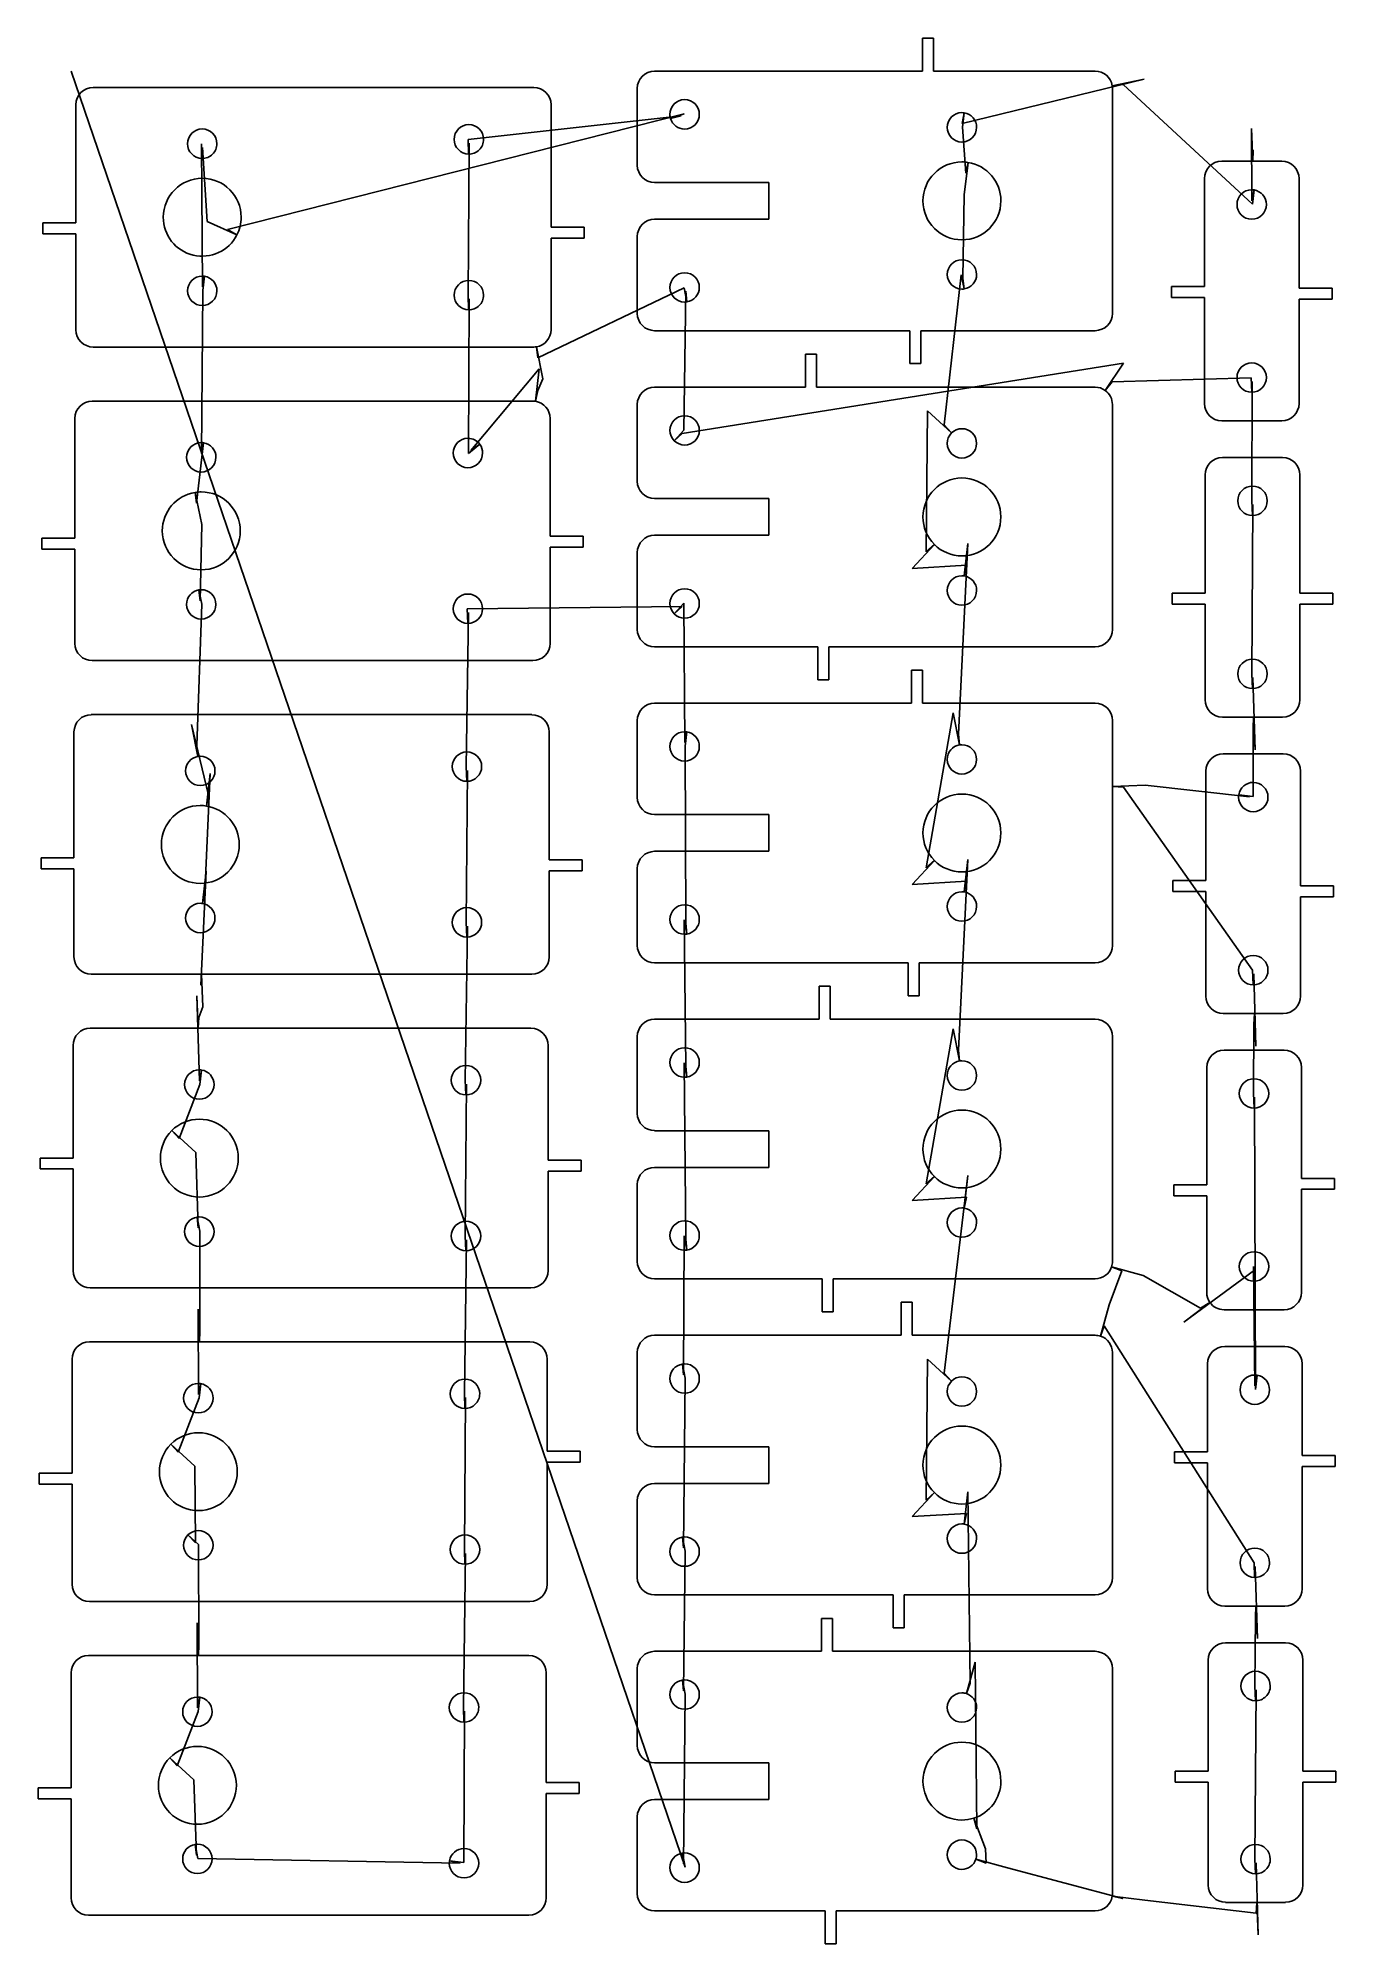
# Model space of a CAD drawing. Extents: x 0.85 to 6.76, y 0.87 to 9.54.
import ezdxf

# ---------------------------------------------------------------- set-up
doc = ezdxf.new("R2010")
doc.units = 0
doc.layers.get('0').update_dxf_attribs({"linetype": 'CONTINUOUS'})
for name, color, linetype in [('2', 7, 'CONTINUOUS'), ('5', 7, 'CONTINUOUS'), ('9', 7, 'CONTINUOUS')]:
    doc.layers.add(name, color=color, linetype=linetype)

msp = doc.modelspace()

# ---------------------------------------------------------------- linework, layer by layer
at = {"color": 0, "linetype": 'CONTINUOUS'}
for p, q in [((4.9241, 9.5399), (4.8741, 9.5399)), ((1, 9.3899), (3.7945, 1.2177)), ((5.0542, 9.1514), (5.8832, 9.3531)), ((5.7871, 9.3291), (6.3754, 8.7837)), ((1.7114, 8.6691), (3.7905, 9.1957)), ((3.7761, 9.186), (2.8072, 9.0788)), ((5.0714, 8.9256), (5.0567, 9.1349)), ((6.3729, 8.8002), (6.3709, 9.1281)), ((1.5974, 8.4077), (1.5939, 9.0591)), ((1.5987, 9.0424), (1.6195, 8.7061)), ((2.812, 9.0621), (2.8072, 8.3701)), ((5.0585, 8.4481), (5.0645, 8.8268)), ((0.872, 8.6488), (0.872, 8.6988)), ((3.3341, 8.6294), (3.3341, 8.6794)), ((4.9727, 7.7801), (5.051, 8.463)), ((1.593, 7.6501), (1.5999, 8.3912)), ((2.812, 8.3534), (2.8079, 7.6504)), ((3.1233, 8.086), (3.7893, 8.4039)), ((3.7968, 8.389), (3.789, 7.7562)), ((6.007, 8.3593), (6.007, 8.4093)), ((6.7377, 8.4029), (6.7377, 8.3529)), ((4.3923, 8.102), (4.3423, 8.102)), ((2.8184, 7.6643), (3.1301, 8.0352)), ((3.1232, 7.9364), (3.1473, 7.9899)), ((3.7813, 7.7414), (5.7882, 8.0608)), ((4.8168, 8.0588), (4.8668, 8.0588)), ((5.7372, 7.9759), (6.3694, 7.9949)), ((6.3745, 7.9783), (6.373, 7.4342)), ((4.8917, 7.2026), (4.8968, 7.8437)), ((1.5703, 7.4237), (1.5955, 7.6336)), ((6.378, 7.4176), (6.373, 6.6468)), ((1.5876, 6.9801), (1.5943, 7.3276)), ((0.8676, 7.2146), (0.8676, 7.2646)), ((3.3297, 7.2243), (3.3297, 7.2743)), ((5.0375, 6.3737), (5.0809, 7.2405)), ((5.074, 7.1417), (4.828, 7.1267)), ((1.5719, 6.3214), (1.595, 6.9652)), ((3.7813, 6.954), (2.8028, 6.9432)), ((3.7925, 6.3346), (3.789, 6.9688)), ((6.0105, 6.964), (6.0105, 7.014)), ((6.7412, 7.014), (6.7412, 6.964)), ((2.8079, 6.9265), (2.7984, 6.225)), ((4.3981, 6.6209), (4.4481, 6.6209)), ((4.8738, 6.6641), (4.8238, 6.6641)), ((6.378, 6.6302), (6.3874, 6.3022)), ((1.6256, 6.0949), (1.5479, 6.4175)), ((4.8917, 5.7646), (5.0136, 6.4698)), ((6.3788, 6.4008), (6.3786, 6.0897)), ((3.7968, 5.5131), (3.795, 6.3181)), ((1.6084, 5.6514), (1.6325, 6.1937)), ((2.8035, 6.2083), (2.7984, 5.5163)), ((5.7884, 6.1321), (6.3765, 5.2987)), ((6.3621, 6.0872), (5.887, 6.1407)), ((0.8632, 5.7611), (0.8632, 5.8111)), ((1.5909, 5.231), (1.6153, 5.7502)), ((3.3253, 5.7514), (3.3253, 5.8014)), ((5.0375, 4.9357), (5.0809, 5.8025)), ((5.074, 5.7037), (4.828, 5.6887)), ((6.0141, 5.6579), (6.0141, 5.7079)), ((6.7448, 5.6824), (6.7448, 5.6324)), ((2.8035, 5.4997), (2.794, 4.7981)), ((3.7968, 4.8626), (3.7893, 5.5281)), ((4.4543, 5.2261), (4.4043, 5.2261)), ((6.3816, 5.2821), (6.3909, 4.9541)), ((1.5842, 4.7963), (1.5722, 5.1832)), ((1.5809, 5.0846), (1.5996, 5.1323)), ((4.8087, 5.183), (4.8587, 5.183)), ((4.8917, 4.3267), (5.0136, 5.0318)), ((6.3823, 5.0527), (6.38, 4.738)), ((3.7968, 4.0752), (3.7893, 4.8775)), ((1.4919, 4.5329), (1.5866, 4.7798)), ((2.7991, 4.7814), (2.794, 4.0894)), ((6.3851, 4.7214), (6.3895, 3.3914)), ((0.8588, 4.3947), (0.8588, 4.4447)), ((1.5788, 4.1264), (1.5678, 4.4693)), ((3.3209, 4.385), (3.3209, 4.435)), ((4.9727, 3.4663), (5.0809, 4.3646)), ((6.7483, 4.3522), (6.7483, 4.3022)), ((5.074, 4.2658), (4.828, 4.2508)), ((6.0176, 4.2721), (6.0176, 4.3221)), ((1.5865, 3.6577), (1.5862, 4.1114)), ((3.7871, 3.458), (3.7893, 4.0901)), ((2.7991, 4.0728), (2.7896, 3.3712)), ((5.7814, 3.932), (5.724, 3.7774)), ((6.1399, 3.7612), (5.8779, 3.9097)), ((6.3851, 3.934), (6.064, 3.6975)), ((6.387, 3.4078), (6.38, 3.9506)), ((1.5798, 3.3694), (1.5778, 3.7564)), ((4.4176, 3.745), (4.4676, 3.745)), ((4.8274, 3.7882), (4.7774, 3.7882)), ((5.7017, 3.6809), (6.3836, 2.6026)), ((4.8917, 2.8887), (4.8968, 3.5299)), ((3.7871, 2.6706), (3.7945, 3.4431)), ((1.4875, 3.106), (1.5822, 3.3529)), ((2.7944, 3.3545), (2.7896, 2.6625)), ((1.5655, 2.6934), (1.5634, 3.0424)), ((3.3165, 3.0604), (3.3165, 3.1104)), ((6.0211, 3.0579), (6.0211, 3.1079)), ((6.7518, 3.0905), (6.7518, 3.0405)), ((0.8544, 2.9606), (0.8544, 3.0106)), ((5.0918, 2.0546), (5.0809, 2.9266)), ((5.074, 2.8278), (4.828, 2.8129)), ((1.5821, 2.2308), (1.5803, 2.6858)), ((2.7947, 2.6459), (2.7852, 1.9444)), ((3.7871, 2.0201), (3.7945, 2.6557)), ((6.3884, 2.5858), (6.398, 2.2579)), ((4.4648, 2.3502), (4.4148, 2.3502)), ((6.3894, 2.3565), (6.3871, 2.0419)), ((1.5754, 1.9426), (1.5734, 2.3295)), ((4.7408, 2.3071), (4.7908, 2.3071)), ((5.1217, 1.3933), (5.114, 2.1511)), ((3.7871, 1.2327), (3.7945, 2.0051)), ((6.3919, 2.0251), (6.3871, 1.2545)), ((1.4831, 1.6791), (1.5778, 1.9261)), ((2.79, 1.9276), (2.7872, 1.2393)), ((6.0247, 1.6045), (6.0247, 1.6545)), ((6.7554, 1.6545), (6.7554, 1.6045)), ((0.85, 1.5292), (0.85, 1.5792)), ((1.57, 1.2726), (1.559, 1.6155)), ((3.3121, 1.5539), (3.3121, 1.6039)), ((5.1639, 1.2369), (5.1604, 1.3021)), ((2.7707, 1.2368), (1.5774, 1.2577)), ((5.7865, 1.0756), (5.2604, 1.2147)), ((6.3919, 1.2377), (6.4016, 0.9098)), ((6.3929, 1.0084), (5.8853, 1.0687)), ((4.4311, 0.8691), (4.4811, 0.8691))]:
    msp.add_line(p, q, dxfattribs=at)
at = {"layer": '2', "color": 2, "linetype": 'CONTINUOUS'}
for p, q in [((4.8741, 9.3899), (4.8741, 9.5399)), ((4.9241, 9.3899), (4.9241, 9.5399)), ((1.022, 8.6988), (0.872, 8.6988)), ((3.1841, 8.6794), (3.3341, 8.6794)), ((1.022, 8.6488), (0.872, 8.6488)), ((3.1841, 8.6294), (3.3341, 8.6294)), ((6.157, 8.4093), (6.007, 8.4093)), ((6.157, 8.3593), (6.007, 8.3593)), ((6.5877, 8.4029), (6.7377, 8.4029)), ((6.5877, 8.3529), (6.7377, 8.3529)), ((4.8168, 8.2088), (4.8168, 8.0588)), ((4.8668, 8.2088), (4.8668, 8.0588)), ((4.3423, 7.952), (4.3423, 8.102)), ((4.3923, 7.952), (4.3923, 8.102)), ((1.0176, 7.2646), (0.8676, 7.2646)), ((1.0176, 7.2146), (0.8676, 7.2146)), ((3.1797, 7.2743), (3.3297, 7.2743)), ((3.1797, 7.2243), (3.3297, 7.2243)), ((6.1605, 7.014), (6.0105, 7.014)), ((6.1605, 6.964), (6.0105, 6.964)), ((6.5912, 7.014), (6.7412, 7.014)), ((6.5912, 6.964), (6.7412, 6.964)), ((4.3981, 6.7709), (4.3981, 6.6209)), ((4.4481, 6.7709), (4.4481, 6.6209)), ((4.8238, 6.5141), (4.8238, 6.6641)), ((4.8738, 6.5141), (4.8738, 6.6641)), ((1.0132, 5.8111), (0.8632, 5.8111)), ((1.0132, 5.7611), (0.8632, 5.7611)), ((3.1753, 5.8014), (3.3253, 5.8014)), ((3.1753, 5.7514), (3.3253, 5.7514)), ((6.1641, 5.7079), (6.0141, 5.7079)), ((6.1641, 5.6579), (6.0141, 5.6579)), ((6.5948, 5.6824), (6.7448, 5.6824)), ((6.5948, 5.6324), (6.7448, 5.6324)), ((4.8087, 5.333), (4.8087, 5.183)), ((4.8587, 5.333), (4.8587, 5.183)), ((4.4043, 5.0761), (4.4043, 5.2261)), ((4.4543, 5.0761), (4.4543, 5.2261)), ((1.0088, 4.4447), (0.8588, 4.4447)), ((3.1709, 4.435), (3.3209, 4.435)), ((1.0088, 4.3947), (0.8588, 4.3947)), ((3.1709, 4.385), (3.3209, 4.385)), ((6.5983, 4.3522), (6.7483, 4.3522)), ((6.1676, 4.3221), (6.0176, 4.3221)), ((6.1676, 4.2721), (6.0176, 4.2721)), ((6.5983, 4.3022), (6.7483, 4.3022)), ((4.4176, 3.895), (4.4176, 3.745)), ((4.4676, 3.895), (4.4676, 3.745)), ((4.7774, 3.6382), (4.7774, 3.7882)), ((4.8274, 3.6382), (4.8274, 3.7882)), ((3.1665, 3.1104), (3.3165, 3.1104)), ((3.1665, 3.0604), (3.3165, 3.0604)), ((6.1711, 3.1079), (6.0211, 3.1079)), ((6.1711, 3.0579), (6.0211, 3.0579)), ((6.6018, 3.0905), (6.7518, 3.0905)), ((6.6018, 3.0405), (6.7518, 3.0405)), ((1.0044, 3.0106), (0.8544, 3.0106)), ((1.0044, 2.9606), (0.8544, 2.9606)), ((4.7408, 2.4571), (4.7408, 2.3071)), ((4.7908, 2.4571), (4.7908, 2.3071)), ((4.4148, 2.2002), (4.4148, 2.3502)), ((4.4648, 2.2002), (4.4648, 2.3502)), ((6.1747, 1.6545), (6.0247, 1.6545)), ((6.6054, 1.6545), (6.7554, 1.6545)), ((1, 1.5792), (0.85, 1.5792)), ((3.1621, 1.6039), (3.3121, 1.6039)), ((6.1747, 1.6045), (6.0247, 1.6045)), ((6.6054, 1.6045), (6.7554, 1.6045)), ((1, 1.5292), (0.85, 1.5292)), ((3.1621, 1.5539), (3.3121, 1.5539)), ((4.4311, 1.0191), (4.4311, 0.8691)), ((4.4811, 1.0191), (4.4811, 0.8691))]:
    msp.add_line(p, q, dxfattribs=at)
at = {"layer": '5', "color": 5, "linetype": 'CONTINUOUS'}
for p, q in [((4.8741, 9.3899), (3.6553, 9.3899)), ((5.6599, 9.3899), (4.9241, 9.3899)), ((1.1008, 9.3155), (3.1054, 9.3155)), ((3.5766, 8.9616), (3.5766, 9.3112)), ((5.7387, 8.2876), (5.7387, 9.3112)), ((1.022, 8.6988), (1.022, 9.2368)), ((3.1841, 8.6794), (3.1841, 9.2368)), ((6.2357, 8.9797), (6.3774, 8.9797)), ((6.3774, 8.9797), (6.5089, 8.9797)), ((4.175, 8.8829), (3.6553, 8.8829)), ((4.175, 8.7159), (4.175, 8.8829)), ((6.157, 8.4093), (6.157, 8.901)), ((6.5877, 8.901), (6.5877, 8.4029)), ((3.6553, 8.7159), (4.175, 8.7159)), ((1.022, 8.2132), (1.022, 8.6488)), ((3.1841, 8.2132), (3.1841, 8.6294)), ((3.5766, 8.2876), (3.5766, 8.6372)), ((6.157, 7.8774), (6.157, 8.3593)), ((6.5877, 8.3529), (6.5877, 7.8774)), ((3.6553, 8.2088), (4.8168, 8.2088)), ((4.8668, 8.2088), (5.6599, 8.2088)), ((3.1054, 8.1344), (1.1008, 8.1344)), ((4.3423, 7.952), (3.6553, 7.952)), ((5.6599, 7.952), (4.3923, 7.952)), ((1.0176, 7.2646), (1.0176, 7.8099)), ((1.0964, 7.8887), (3.101, 7.8887)), ((3.1797, 7.2743), (3.1797, 7.8099)), ((3.5766, 7.5237), (3.5766, 7.8733)), ((5.7387, 6.8496), (5.7387, 7.8733)), ((6.5089, 7.7986), (6.2357, 7.7986)), ((6.2393, 7.6316), (6.5125, 7.6316)), ((6.1605, 7.014), (6.1605, 7.5529)), ((6.5912, 7.5529), (6.5912, 7.014)), ((4.175, 7.4449), (3.6553, 7.4449)), ((4.175, 7.278), (4.175, 7.4449)), ((1.0176, 6.7863), (1.0176, 7.2146)), ((3.1797, 6.7863), (3.1797, 7.2243)), ((3.5766, 6.8496), (3.5766, 7.1992)), ((3.6553, 7.278), (4.175, 7.278)), ((6.1605, 6.5293), (6.1605, 6.964)), ((6.5912, 6.964), (6.5912, 6.5293)), ((3.6553, 6.7709), (4.3981, 6.7709)), ((4.4481, 6.7709), (5.6599, 6.7709)), ((3.101, 6.7075), (1.0964, 6.7075)), ((4.8238, 6.5141), (3.6553, 6.5141)), ((5.6599, 6.5141), (4.8738, 6.5141)), ((1.092, 6.4618), (3.0966, 6.4618)), ((3.5766, 6.0857), (3.5766, 6.4353)), ((5.7387, 6.1343), (5.7387, 6.4353)), ((6.3809, 6.4505), (6.2393, 6.4505)), ((6.5125, 6.4505), (6.3809, 6.4505)), ((1.0132, 5.8111), (1.0132, 6.383)), ((3.1753, 5.8014), (3.1753, 6.383)), ((6.2428, 6.2835), (6.516, 6.2835)), ((6.1641, 5.7079), (6.1641, 6.2048)), ((6.5948, 6.2048), (6.5948, 5.6824)), ((5.7387, 5.4117), (5.7387, 6.1343)), ((4.175, 6.007), (3.6553, 6.007)), ((4.175, 5.84), (4.175, 6.007)), ((3.6553, 5.84), (4.175, 5.84)), ((1.0132, 5.3594), (1.0132, 5.7611)), ((3.1753, 5.3594), (3.1753, 5.7514)), ((3.5766, 5.4117), (3.5766, 5.7613)), ((6.1641, 5.1812), (6.1641, 5.6579)), ((6.5948, 5.6324), (6.5948, 5.1812)), ((3.6553, 5.333), (4.8087, 5.333)), ((4.8587, 5.333), (5.6599, 5.333)), ((1.5931, 5.2807), (1.092, 5.2807)), ((3.0966, 5.2807), (1.5931, 5.2807)), ((1.0875, 5.0349), (1.5787, 5.0349)), ((1.5787, 5.0349), (3.0922, 5.0349)), ((4.4043, 5.0761), (3.6553, 5.0761)), ((5.6599, 5.0761), (4.4543, 5.0761)), ((6.3845, 5.1024), (6.2428, 5.1024)), ((6.516, 5.1024), (6.3845, 5.1024)), ((1.0088, 4.4447), (1.0088, 4.9561)), ((3.1709, 4.435), (3.1709, 4.9561)), ((3.5766, 4.6478), (3.5766, 4.9974)), ((5.7387, 3.9738), (5.7387, 4.9974)), ((6.1676, 4.3221), (6.1676, 4.8567)), ((6.2463, 4.9354), (6.5196, 4.9354)), ((6.5983, 4.8567), (6.5983, 4.3522)), ((4.175, 4.569), (3.6553, 4.569)), ((4.175, 4.4021), (4.175, 4.569)), ((1.0088, 3.9325), (1.0088, 4.3947)), ((3.1709, 3.9325), (3.1709, 4.385)), ((3.6553, 4.4021), (4.175, 4.4021)), ((3.5766, 3.9738), (3.5766, 4.3234)), ((6.1676, 3.8331), (6.1676, 4.2721)), ((6.5983, 4.3022), (6.5983, 3.8331)), ((3.0922, 3.8538), (1.0875, 3.8538)), ((3.6553, 3.895), (4.4176, 3.895)), ((4.4676, 3.895), (5.6599, 3.895)), ((6.5196, 3.7543), (6.2463, 3.7543)), ((1.0831, 3.608), (1.5843, 3.608)), ((1.5843, 3.608), (3.0878, 3.608)), ((3.5766, 3.2098), (3.5766, 3.5594)), ((4.7774, 3.6382), (3.6553, 3.6382)), ((5.6599, 3.6382), (4.8274, 3.6382)), ((5.7387, 2.5358), (5.7387, 3.5594)), ((6.2499, 3.5873), (6.5231, 3.5873)), ((1.0044, 3.0106), (1.0044, 3.5292)), ((3.1665, 3.1104), (3.1665, 3.5292)), ((6.1711, 3.1079), (6.1711, 3.5086)), ((6.6018, 3.5086), (6.6018, 3.0905)), ((4.175, 3.1311), (3.6553, 3.1311)), ((4.175, 2.9642), (4.175, 3.1311)), ((3.1665, 2.5056), (3.1665, 3.0604)), ((6.1711, 2.485), (6.1711, 3.0579)), ((6.6018, 3.0405), (6.6018, 2.485)), ((1.0044, 2.5056), (1.0044, 2.9606)), ((3.6553, 2.9642), (4.175, 2.9642)), ((3.5766, 2.5358), (3.5766, 2.8854)), ((3.6553, 2.4571), (4.7408, 2.4571)), ((4.7908, 2.4571), (5.6599, 2.4571)), ((3.0878, 2.4269), (1.0831, 2.4269)), ((6.3915, 2.4062), (6.2499, 2.4062)), ((6.5231, 2.4062), (6.3915, 2.4062)), ((1.0787, 2.1811), (1.5799, 2.1811)), ((1.5799, 2.1811), (3.0834, 2.1811)), ((4.4148, 2.2002), (3.6553, 2.2002)), ((5.6599, 2.2002), (4.4648, 2.2002)), ((6.2534, 2.2392), (6.5266, 2.2392)), ((1, 1.5792), (1, 2.1024)), ((3.1621, 1.6039), (3.1621, 2.1024)), ((3.5766, 1.7719), (3.5766, 2.1215)), ((5.7387, 1.0979), (5.7387, 2.1215)), ((6.1747, 1.6545), (6.1747, 2.1605)), ((6.6054, 2.1605), (6.6054, 1.6545)), ((4.175, 1.6932), (3.6553, 1.6932)), ((4.175, 1.5262), (4.175, 1.6932)), ((6.1747, 1.1369), (6.1747, 1.6045)), ((6.6054, 1.6045), (6.6054, 1.1369)), ((1, 1.0787), (1, 1.5292)), ((3.1621, 1.0787), (3.1621, 1.5539)), ((3.6553, 1.5262), (4.175, 1.5262)), ((3.5766, 1.0979), (3.5766, 1.4475)), ((6.3951, 1.0581), (6.2534, 1.0581)), ((6.5266, 1.0581), (6.3951, 1.0581)), ((3.0834, 1), (1.0787, 1)), ((3.6553, 1.0191), (4.4311, 1.0191)), ((4.4811, 1.0191), (5.6599, 1.0191))]:
    msp.add_line(p, q, dxfattribs=at)
for centre, radius, start, end in [((3.6553, 9.3112), 0.0787, 90, 180), ((5.6599, 9.3112), 0.0787, 9, 90), ((1.1008, 9.2368), 0.0787, 90, 180), ((3.1054, 9.2368), 0.0787, 0, 90), ((5.6599, 9.3112), 0.0787, 0, 9), ((3.7919, 9.1931), 0.0669, 90, 180), ((3.7919, 9.1931), 0.0669, 180, 197), ((3.7919, 9.1931), 0.0669, 0, 90), ((3.7919, 9.1931), 0.0669, 270, 0), ((5.0536, 9.134), 0.0669, 90, 180), ((5.0536, 9.134), 0.0669, 81, 90), ((5.0536, 9.134), 0.0669, 0, 81), ((1.5968, 9.0596), 0.0669, 90, 180), ((1.5968, 9.0596), 0.0669, 0, 90), ((2.8101, 9.0793), 0.0669, 90, 180), ((2.8101, 9.0793), 0.0669, 0, 90), ((3.7919, 9.1931), 0.0669, 197, 270), ((5.0536, 9.134), 0.0669, 180, 270), ((5.0536, 9.134), 0.0669, 270, 0), ((1.5968, 9.0596), 0.0669, 180, 269), ((1.5968, 9.0596), 0.0669, 269, 0), ((2.8101, 9.0793), 0.0669, 180, 269), ((2.8101, 9.0793), 0.0669, 269, 0), ((3.6553, 8.9616), 0.0787, 180, 270), ((5.0536, 8.7994), 0.1772, 90, 180), ((5.0536, 8.7994), 0.1772, 81, 90), ((5.0536, 8.7994), 0.1772, 0, 81), ((6.2357, 8.901), 0.0787, 90, 180), ((6.5089, 8.901), 0.0787, 0, 90), ((1.5968, 8.725), 0.1772, 90, 180), ((1.5968, 8.725), 0.1772, 0, 90), ((6.3723, 8.7829), 0.0669, 90, 180), ((6.3723, 8.7829), 0.0669, 81, 90), ((6.3723, 8.7829), 0.0669, 0, 81), ((5.0536, 8.7994), 0.1772, 180, 270), ((5.0536, 8.7994), 0.1772, 270, 0), ((6.3723, 8.7829), 0.0669, 180, 360), ((1.5968, 8.725), 0.1772, 180, 333), ((1.5968, 8.725), 0.1772, 333, 0), ((3.6553, 8.6372), 0.0787, 90, 180), ((5.0536, 8.4647), 0.0669, 90, 180), ((5.0536, 8.4647), 0.0669, 0, 90), ((1.5968, 8.3903), 0.0669, 90, 180), ((1.5968, 8.3903), 0.0669, 81, 90), ((1.5968, 8.3903), 0.0669, 0, 81), ((2.8101, 8.3707), 0.0669, 90, 180), ((2.8101, 8.3707), 0.0669, 0, 90), ((3.7919, 8.4057), 0.0669, 90, 180), ((3.7919, 8.4057), 0.0669, 0, 90), ((5.0536, 8.4647), 0.0669, 180, 270), ((5.0536, 8.4647), 0.0669, 279, 0), ((1.5968, 8.3903), 0.0669, 180, 360), ((2.8101, 8.3707), 0.0669, 180, 269), ((2.8101, 8.3707), 0.0669, 269, 0), ((3.7919, 8.4057), 0.0669, 180, 270), ((3.7919, 8.4057), 0.0669, 270, 279), ((3.7919, 8.4057), 0.0669, 279, 0), ((5.0536, 8.4647), 0.0669, 270, 279), ((3.6553, 8.2876), 0.0787, 180, 270), ((5.6599, 8.2876), 0.0787, 270, 0), ((1.1008, 8.2132), 0.0787, 180, 270), ((3.1054, 8.2132), 0.0787, 279, 0), ((3.1054, 8.2132), 0.0787, 270, 279), ((6.3723, 7.9955), 0.0669, 90, 180), ((6.3723, 7.9955), 0.0669, 180, 270), ((6.3723, 7.9955), 0.0669, 0, 90), ((6.3723, 7.9955), 0.0669, 270, 0), ((3.6553, 7.8733), 0.0787, 90, 180), ((5.6599, 7.8733), 0.0787, 54, 90), ((5.6599, 7.8733), 0.0787, 0, 54), ((1.0964, 7.8099), 0.0787, 90, 180), ((3.101, 7.8099), 0.0787, 81, 90), ((3.101, 7.8099), 0.0787, 0, 81), ((3.7919, 7.7551), 0.0669, 90, 180), ((3.7919, 7.7551), 0.0669, 0, 90), ((6.2357, 7.8774), 0.0787, 180, 270), ((6.5089, 7.8774), 0.0787, 270, 0), ((2.8057, 7.6524), 0.0669, 90, 180), ((2.8057, 7.6524), 0.0669, 36, 90), ((3.7919, 7.7551), 0.0669, 180, 225), ((3.7919, 7.7551), 0.0669, 270, 0), ((5.0536, 7.6961), 0.0669, 135, 180), ((5.0536, 7.6961), 0.0669, 90, 135), ((5.0536, 7.6961), 0.0669, 0, 90), ((1.5924, 7.6327), 0.0669, 90, 180), ((1.5924, 7.6327), 0.0669, 180, 360), ((1.5924, 7.6327), 0.0669, 81, 90), ((1.5924, 7.6327), 0.0669, 0, 81), ((2.8057, 7.6524), 0.0669, 180, 360), ((2.8057, 7.6524), 0.0669, 0, 36), ((3.7919, 7.7551), 0.0669, 225, 270), ((5.0536, 7.6961), 0.0669, 180, 270), ((5.0536, 7.6961), 0.0669, 270, 0), ((6.2393, 7.5529), 0.0787, 90, 180), ((6.5125, 7.5529), 0.0787, 0, 90), ((1.5924, 7.2981), 0.1772, 99, 180), ((1.5924, 7.2981), 0.1772, 90, 99), ((1.5924, 7.2981), 0.1772, 0, 90), ((3.6553, 7.5237), 0.0787, 180, 270), ((5.0536, 7.3614), 0.1772, 90, 180), ((5.0536, 7.3614), 0.1772, 0, 90), ((6.3759, 7.4348), 0.0669, 90, 180), ((6.3759, 7.4348), 0.0669, 0, 90), ((6.3759, 7.4348), 0.0669, 180, 270), ((6.3759, 7.4348), 0.0669, 270, 0), ((1.5924, 7.2981), 0.1772, 180, 360), ((5.0536, 7.3614), 0.1772, 180, 225), ((5.0536, 7.3614), 0.1772, 270, 0), ((3.6553, 7.1992), 0.0787, 90, 180), ((5.0536, 7.3614), 0.1772, 225, 270), ((1.5924, 6.9635), 0.0669, 99, 180), ((1.5924, 6.9635), 0.0669, 90, 99), ((1.5924, 6.9635), 0.0669, 0, 90), ((3.7919, 6.9677), 0.0669, 90, 180), ((3.7919, 6.9677), 0.0669, 0, 90), ((5.0536, 7.0268), 0.0669, 90, 180), ((5.0536, 7.0268), 0.0669, 180, 270), ((5.0536, 7.0268), 0.0669, 81, 90), ((5.0536, 7.0268), 0.0669, 270, 0), ((5.0536, 7.0268), 0.0669, 0, 81), ((1.5924, 6.9635), 0.0669, 180, 360), ((2.8057, 6.9438), 0.0669, 90, 180), ((2.8057, 6.9438), 0.0669, 180, 270), ((2.8057, 6.9438), 0.0669, 0, 90), ((2.8057, 6.9438), 0.0669, 270, 0), ((3.7919, 6.9677), 0.0669, 180, 225), ((3.7919, 6.9677), 0.0669, 270, 0), ((3.7919, 6.9677), 0.0669, 225, 270), ((1.0964, 6.7863), 0.0787, 180, 270), ((3.101, 6.7863), 0.0787, 270, 0), ((3.6553, 6.8496), 0.0787, 180, 270), ((5.6599, 6.8496), 0.0787, 270, 0), ((6.3759, 6.6474), 0.0669, 90, 180), ((6.3759, 6.6474), 0.0669, 0, 90), ((6.3759, 6.6474), 0.0669, 180, 270), ((6.3759, 6.6474), 0.0669, 270, 0), ((3.6553, 6.4353), 0.0787, 90, 180), ((5.6599, 6.4353), 0.0787, 0, 90), ((6.2393, 6.5293), 0.0787, 180, 270), ((6.5125, 6.5293), 0.0787, 270, 0), ((1.092, 6.383), 0.0787, 90, 180), ((3.0966, 6.383), 0.0787, 0, 90), ((3.7919, 6.3172), 0.0669, 90, 180), ((3.7919, 6.3172), 0.0669, 81, 90), ((3.7919, 6.3172), 0.0669, 0, 81), ((1.588, 6.2059), 0.0669, 99, 180), ((1.588, 6.2059), 0.0669, 90, 99), ((1.588, 6.2059), 0.0669, 0, 90), ((2.8013, 6.2255), 0.0669, 90, 180), ((2.8013, 6.2255), 0.0669, 0, 90), ((3.7919, 6.3172), 0.0669, 180, 270), ((3.7919, 6.3172), 0.0669, 270, 0), ((5.0536, 6.2582), 0.0669, 99, 180), ((5.0536, 6.2582), 0.0669, 180, 270), ((5.0536, 6.2582), 0.0669, 90, 99), ((5.0536, 6.2582), 0.0669, 0, 90), ((5.0536, 6.2582), 0.0669, 270, 0), ((6.2428, 6.2048), 0.0787, 90, 180), ((6.516, 6.2048), 0.0787, 0, 90), ((1.588, 6.2059), 0.0669, 180, 360), ((2.8013, 6.2255), 0.0669, 180, 270), ((2.8013, 6.2255), 0.0669, 270, 0), ((3.6553, 6.0857), 0.0787, 180, 270), ((5.0536, 5.9235), 0.1772, 90, 180), ((5.0536, 5.9235), 0.1772, 0, 90), ((6.3794, 6.0867), 0.0669, 171, 180), ((6.3794, 6.0867), 0.0669, 180, 360), ((6.3794, 6.0867), 0.0669, 90, 171), ((6.3794, 6.0867), 0.0669, 0, 90), ((1.588, 5.8712), 0.1772, 90, 180), ((1.588, 5.8712), 0.1772, 81, 90), ((1.588, 5.8712), 0.1772, 0, 81), ((5.0536, 5.9235), 0.1772, 180, 225), ((5.0536, 5.9235), 0.1772, 270, 0), ((1.588, 5.8712), 0.1772, 180, 360), ((3.6553, 5.7613), 0.0787, 90, 180), ((5.0536, 5.9235), 0.1772, 225, 270), ((5.0536, 5.5889), 0.0669, 90, 180), ((5.0536, 5.5889), 0.0669, 81, 90), ((5.0536, 5.5889), 0.0669, 0, 81), ((1.588, 5.5366), 0.0669, 90, 180), ((1.588, 5.5366), 0.0669, 81, 90), ((1.588, 5.5366), 0.0669, 0, 81), ((2.8013, 5.5169), 0.0669, 90, 180), ((2.8013, 5.5169), 0.0669, 0, 90), ((3.7919, 5.5298), 0.0669, 90, 180), ((3.7919, 5.5298), 0.0669, 0, 90), ((5.0536, 5.5889), 0.0669, 180, 270), ((5.0536, 5.5889), 0.0669, 270, 0), ((1.588, 5.5366), 0.0669, 180, 360), ((2.8013, 5.5169), 0.0669, 180, 270), ((2.8013, 5.5169), 0.0669, 270, 0), ((3.7919, 5.5298), 0.0669, 180, 270), ((3.7919, 5.5298), 0.0669, 270, 279), ((3.7919, 5.5298), 0.0669, 279, 0), ((3.6553, 5.4117), 0.0787, 180, 270), ((5.6599, 5.4117), 0.0787, 270, 0), ((1.092, 5.3594), 0.0787, 180, 270), ((3.0966, 5.3594), 0.0787, 270, 0), ((6.3794, 5.2993), 0.0669, 90, 180), ((6.3794, 5.2993), 0.0669, 180, 270), ((6.3794, 5.2993), 0.0669, 0, 90), ((6.3794, 5.2993), 0.0669, 270, 0), ((6.2428, 5.1812), 0.0787, 180, 270), ((6.516, 5.1812), 0.0787, 270, 0), ((1.0875, 4.9561), 0.0787, 90, 180), ((3.0922, 4.9561), 0.0787, 0, 90), ((3.6553, 4.9974), 0.0787, 90, 180), ((5.6599, 4.9974), 0.0787, 0, 90), ((3.7919, 4.8793), 0.0669, 90, 180), ((3.7919, 4.8793), 0.0669, 0, 90), ((2.7969, 4.7987), 0.0669, 90, 180), ((2.7969, 4.7987), 0.0669, 0, 90), ((3.7919, 4.8793), 0.0669, 180, 270), ((3.7919, 4.8793), 0.0669, 279, 0), ((5.0536, 4.8202), 0.0669, 99, 180), ((5.0536, 4.8202), 0.0669, 90, 99), ((5.0536, 4.8202), 0.0669, 0, 90), ((6.2463, 4.8567), 0.0787, 90, 180), ((6.5196, 4.8567), 0.0787, 0, 90), ((1.5836, 4.779), 0.0669, 90, 180), ((1.5836, 4.779), 0.0669, 180, 360), ((1.5836, 4.779), 0.0669, 81, 90), ((1.5836, 4.779), 0.0669, 0, 81), ((2.7969, 4.7987), 0.0669, 180, 270), ((2.7969, 4.7987), 0.0669, 270, 0), ((3.7919, 4.8793), 0.0669, 270, 279), ((5.0536, 4.8202), 0.0669, 180, 270), ((5.0536, 4.8202), 0.0669, 270, 0), ((6.3829, 4.7386), 0.0669, 90, 180), ((6.3829, 4.7386), 0.0669, 0, 90), ((6.3829, 4.7386), 0.0669, 180, 270), ((6.3829, 4.7386), 0.0669, 270, 0), ((1.5836, 4.4443), 0.1772, 90, 135), ((1.5836, 4.4443), 0.1772, 0, 90), ((3.6553, 4.6478), 0.0787, 180, 270), ((5.0536, 4.4856), 0.1772, 90, 180), ((5.0536, 4.4856), 0.1772, 0, 90), ((1.5836, 4.4443), 0.1772, 135, 180), ((1.5836, 4.4443), 0.1772, 180, 360), ((5.0536, 4.4856), 0.1772, 180, 225), ((5.0536, 4.4856), 0.1772, 270, 0), ((3.6553, 4.3234), 0.0787, 90, 180), ((5.0536, 4.4856), 0.1772, 225, 270), ((1.5836, 4.1097), 0.0669, 99, 180), ((1.5836, 4.1097), 0.0669, 90, 99), ((1.5836, 4.1097), 0.0669, 0, 90), ((5.0536, 4.1509), 0.0669, 90, 180), ((5.0536, 4.1509), 0.0669, 81, 90), ((5.0536, 4.1509), 0.0669, 0, 81), ((1.5836, 4.1097), 0.0669, 180, 360), ((2.7969, 4.09), 0.0669, 90, 180), ((2.7969, 4.09), 0.0669, 180, 270), ((2.7969, 4.09), 0.0669, 0, 90), ((2.7969, 4.09), 0.0669, 270, 0), ((3.7919, 4.0919), 0.0669, 90, 180), ((3.7919, 4.0919), 0.0669, 180, 270), ((3.7919, 4.0919), 0.0669, 0, 90), ((3.7919, 4.0919), 0.0669, 279, 0), ((5.0536, 4.1509), 0.0669, 180, 270), ((5.0536, 4.1509), 0.0669, 270, 0), ((3.7919, 4.0919), 0.0669, 270, 279), ((6.3829, 3.9512), 0.0669, 90, 180), ((6.3829, 3.9512), 0.0669, 0, 90), ((1.0875, 3.9325), 0.0787, 180, 270), ((3.0922, 3.9325), 0.0787, 270, 0), ((3.6553, 3.9738), 0.0787, 180, 270), ((5.6599, 3.9738), 0.0787, 270, 342), ((5.6599, 3.9738), 0.0787, 342, 0), ((6.3829, 3.9512), 0.0669, 180, 270), ((6.3829, 3.9512), 0.0669, 270, 0), ((6.2463, 3.8331), 0.0787, 180, 215), ((6.5196, 3.8331), 0.0787, 270, 0), ((6.2463, 3.8331), 0.0787, 215, 270), ((1.0831, 3.5292), 0.0787, 90, 180), ((3.0878, 3.5292), 0.0787, 0, 90), ((3.6553, 3.5594), 0.0787, 90, 180), ((5.6599, 3.5594), 0.0787, 72, 90), ((5.6599, 3.5594), 0.0787, 0, 72), ((6.2499, 3.5086), 0.0787, 90, 180), ((6.5231, 3.5086), 0.0787, 0, 90), ((3.7919, 3.4413), 0.0669, 99, 180), ((3.7919, 3.4413), 0.0669, 90, 99), ((3.7919, 3.4413), 0.0669, 0, 90), ((1.5792, 3.3521), 0.0669, 90, 180), ((1.5792, 3.3521), 0.0669, 81, 90), ((1.5792, 3.3521), 0.0669, 0, 81), ((2.7925, 3.3718), 0.0669, 90, 180), ((2.7925, 3.3718), 0.0669, 0, 90), ((3.7919, 3.4413), 0.0669, 180, 270), ((3.7919, 3.4413), 0.0669, 270, 0), ((5.0536, 3.3823), 0.0669, 135, 180), ((5.0536, 3.3823), 0.0669, 180, 270), ((5.0536, 3.3823), 0.0669, 90, 135), ((5.0536, 3.3823), 0.0669, 0, 90), ((5.0536, 3.3823), 0.0669, 270, 0), ((6.3865, 3.3905), 0.0669, 90, 180), ((6.3865, 3.3905), 0.0669, 180, 360), ((6.3865, 3.3905), 0.0669, 81, 90), ((6.3865, 3.3905), 0.0669, 0, 81), ((1.5792, 3.3521), 0.0669, 180, 360), ((2.7925, 3.3718), 0.0669, 180, 269), ((2.7925, 3.3718), 0.0669, 269, 0), ((3.6553, 3.2098), 0.0787, 180, 270), ((5.0536, 3.0476), 0.1772, 90, 180), ((5.0536, 3.0476), 0.1772, 0, 90), ((1.5792, 3.0174), 0.1772, 135, 180), ((1.5792, 3.0174), 0.1772, 90, 135), ((1.5792, 3.0174), 0.1772, 0, 90), ((5.0536, 3.0476), 0.1772, 180, 225), ((5.0536, 3.0476), 0.1772, 270, 0), ((1.5792, 3.0174), 0.1772, 180, 360), ((3.6553, 2.8854), 0.0787, 90, 180), ((5.0536, 3.0476), 0.1772, 225, 270), ((5.0536, 2.713), 0.0669, 90, 180), ((5.0536, 2.713), 0.0669, 81, 90), ((5.0536, 2.713), 0.0669, 0, 81), ((1.5792, 2.6828), 0.0669, 135, 180), ((1.5792, 2.6828), 0.0669, 90, 135), ((1.5792, 2.6828), 0.0669, 0, 90), ((2.7925, 2.6631), 0.0669, 90, 180), ((2.7925, 2.6631), 0.0669, 0, 90), ((3.7919, 2.6539), 0.0669, 99, 180), ((3.7919, 2.6539), 0.0669, 90, 99), ((3.7919, 2.6539), 0.0669, 0, 90), ((5.0536, 2.713), 0.0669, 180, 270), ((5.0536, 2.713), 0.0669, 270, 0), ((1.5792, 2.6828), 0.0669, 180, 360), ((2.7925, 2.6631), 0.0669, 180, 270), ((2.7925, 2.6631), 0.0669, 270, 0), ((3.7919, 2.6539), 0.0669, 180, 270), ((3.7919, 2.6539), 0.0669, 270, 0), ((6.3865, 2.6031), 0.0669, 90, 180), ((6.3865, 2.6031), 0.0669, 180, 269), ((6.3865, 2.6031), 0.0669, 269, 0), ((6.3865, 2.6031), 0.0669, 0, 90), ((3.6553, 2.5358), 0.0787, 180, 270), ((5.6599, 2.5358), 0.0787, 270, 0), ((1.0831, 2.5056), 0.0787, 180, 270), ((3.0878, 2.5056), 0.0787, 270, 0), ((6.2499, 2.485), 0.0787, 180, 270), ((6.5231, 2.485), 0.0787, 270, 0), ((1.0787, 2.1024), 0.0787, 90, 180), ((3.0834, 2.1024), 0.0787, 0, 90), ((3.6553, 2.1215), 0.0787, 90, 180), ((5.6599, 2.1215), 0.0787, 0, 90), ((6.2534, 2.1605), 0.0787, 90, 180), ((6.5266, 2.1605), 0.0787, 0, 90), ((6.39, 2.0424), 0.0669, 90, 180), ((6.39, 2.0424), 0.0669, 0, 90), ((2.7881, 1.9449), 0.0669, 90, 180), ((2.7881, 1.9449), 0.0669, 0, 90), ((3.7919, 2.0034), 0.0669, 99, 180), ((3.7919, 2.0034), 0.0669, 180, 270), ((3.7919, 2.0034), 0.0669, 90, 99), ((3.7919, 2.0034), 0.0669, 0, 90), ((3.7919, 2.0034), 0.0669, 270, 0), ((5.0536, 1.9443), 0.0669, 90, 180), ((5.0536, 1.9443), 0.0669, 72, 90), ((5.0536, 1.9443), 0.0669, 0, 72), ((6.39, 2.0424), 0.0669, 180, 269), ((6.39, 2.0424), 0.0669, 269, 0), ((1.5748, 1.9252), 0.0669, 90, 180), ((1.5748, 1.9252), 0.0669, 180, 360), ((1.5748, 1.9252), 0.0669, 81, 90), ((1.5748, 1.9252), 0.0669, 0, 81), ((2.7881, 1.9449), 0.0669, 180, 269), ((2.7881, 1.9449), 0.0669, 269, 0), ((5.0536, 1.9443), 0.0669, 180, 270), ((5.0536, 1.9443), 0.0669, 270, 0), ((1.5748, 1.5906), 0.1772, 90, 135), ((1.5748, 1.5906), 0.1772, 0, 90), ((3.6553, 1.7719), 0.0787, 180, 270), ((5.0536, 1.6097), 0.1772, 90, 180), ((5.0536, 1.6097), 0.1772, 0, 90), ((1.5748, 1.5906), 0.1772, 135, 180), ((1.5748, 1.5906), 0.1772, 180, 360), ((5.0536, 1.6097), 0.1772, 180, 270), ((5.0536, 1.6097), 0.1772, 288, 0), ((3.6553, 1.4475), 0.0787, 90, 180), ((5.0536, 1.6097), 0.1772, 270, 288), ((1.5748, 1.2559), 0.0669, 99, 180), ((1.5748, 1.2559), 0.0669, 90, 99), ((1.5748, 1.2559), 0.0669, 0, 90), ((2.7881, 1.2362), 0.0669, 90, 171), ((2.7881, 1.2362), 0.0669, 0, 90), ((5.0536, 1.275), 0.0669, 90, 180), ((5.0536, 1.275), 0.0669, 0, 90), ((6.39, 1.255), 0.0669, 90, 180), ((6.39, 1.255), 0.0669, 0, 90), ((1.5748, 1.2559), 0.0669, 180, 360), ((2.7881, 1.2362), 0.0669, 171, 180), ((2.7881, 1.2362), 0.0669, 180, 0), ((3.7919, 1.216), 0.0669, 99, 180), ((3.7919, 1.216), 0.0669, 180, 270), ((3.7919, 1.216), 0.0669, 90, 99), ((3.7919, 1.216), 0.0669, 0, 90), ((3.7919, 1.216), 0.0669, 270, 0), ((5.0536, 1.275), 0.0669, 180, 270), ((5.0536, 1.275), 0.0669, 270, 342), ((5.0536, 1.275), 0.0669, 342, 0), ((6.39, 1.255), 0.0669, 180, 269), ((6.39, 1.255), 0.0669, 269, 0), ((6.2534, 1.1369), 0.0787, 180, 270), ((6.5266, 1.1369), 0.0787, 270, 0), ((1.0787, 1.0787), 0.0787, 180, 270), ((3.0834, 1.0787), 0.0787, 270, 0), ((3.6553, 1.0979), 0.0787, 180, 270), ((5.6599, 1.0979), 0.0787, 270, 351), ((5.6599, 1.0979), 0.0787, 351, 0)]:
    msp.add_arc(centre, radius, start, end, dxfattribs=at)
at = {"layer": '9', "color": 9, "linetype": 'CONTINUOUS'}
for p, q in [((5.8832, 9.3531), (5.7377, 9.3235)), ((5.7871, 9.3291), (5.7377, 9.3235)), ((3.7905, 9.1957), (3.7279, 9.1735)), ((5.0542, 9.1514), (5.0641, 9.2001)), ((5.0567, 9.1349), (5.0641, 9.2001)), ((3.7761, 9.186), (3.7279, 9.1735)), ((6.3709, 9.1281), (6.3774, 8.9797)), ((1.5939, 9.0591), (1.5957, 8.9927)), ((1.5987, 9.0424), (1.5957, 8.9927)), ((2.8072, 9.0788), (2.8089, 9.0124)), ((2.812, 9.0621), (2.8089, 9.0124)), ((6.3796, 9.0294), (6.3774, 8.9797)), ((5.0645, 8.8268), (5.0814, 8.9744)), ((5.0714, 8.9256), (5.0814, 8.9744)), ((6.3729, 8.8002), (6.3828, 8.849)), ((6.3754, 8.7837), (6.3828, 8.849)), ((1.6195, 8.7061), (1.7547, 8.6446)), ((1.7114, 8.6691), (1.7547, 8.6446)), ((1.5974, 8.4077), (1.6073, 8.4564)), ((1.5999, 8.3912), (1.6073, 8.4564)), ((5.051, 8.463), (5.0641, 8.3986)), ((5.0585, 8.4481), (5.0641, 8.3986)), ((2.8072, 8.3701), (2.8089, 8.3037)), ((2.812, 8.3534), (2.8089, 8.3037)), ((3.7893, 8.4039), (3.8024, 8.3396)), ((3.7968, 8.389), (3.8024, 8.3396)), ((3.1473, 7.9899), (3.1177, 8.1354)), ((3.1233, 8.086), (3.1177, 8.1354)), ((3.1301, 8.0352), (3.1133, 7.8877)), ((5.7882, 8.0608), (5.7062, 7.937)), ((6.3694, 7.9949), (6.3723, 7.9286)), ((6.3745, 7.9783), (6.3723, 7.9286)), ((3.1232, 7.9364), (3.1133, 7.8877)), ((5.7372, 7.9759), (5.7062, 7.937)), ((4.8968, 7.8437), (5.0063, 7.7434)), ((3.789, 7.7562), (3.7446, 7.7078)), ((3.7813, 7.7414), (3.7446, 7.7078)), ((4.9727, 7.7801), (5.0063, 7.7434)), ((1.593, 7.6501), (1.6029, 7.6989)), ((1.5955, 7.6336), (1.6029, 7.6989)), ((2.8079, 7.6504), (2.8599, 7.6918)), ((2.8184, 7.6643), (2.8599, 7.6918)), ((1.5943, 7.3276), (1.5647, 7.4731)), ((1.5703, 7.4237), (1.5647, 7.4731)), ((6.373, 7.4342), (6.3759, 7.3679)), ((6.378, 7.4176), (6.3759, 7.3679)), ((4.828, 7.1267), (4.9284, 7.2362)), ((4.8917, 7.2026), (4.9284, 7.2362)), ((5.0809, 7.2405), (5.0641, 7.0929)), ((5.074, 7.1417), (5.0641, 7.0929)), ((1.595, 6.9652), (1.5819, 7.0296)), ((1.5876, 6.9801), (1.5819, 7.0296)), ((2.8028, 6.9432), (2.8057, 6.8768)), ((3.789, 6.9688), (3.7446, 6.9204)), ((3.7813, 6.954), (3.7446, 6.9204)), ((2.8079, 6.9265), (2.8057, 6.8768)), ((6.373, 6.6468), (6.3759, 6.5805)), ((6.378, 6.6302), (6.3759, 6.5805)), ((1.5479, 6.4175), (1.5775, 6.272)), ((5.0136, 6.4698), (5.0432, 6.3243)), ((6.3788, 6.4008), (6.3809, 6.4505)), ((6.3874, 6.3022), (6.3809, 6.4505)), ((3.7925, 6.3346), (3.8024, 6.3833)), ((3.795, 6.3181), (3.8024, 6.3833)), ((5.0375, 6.3737), (5.0432, 6.3243)), ((1.5719, 6.3214), (1.5775, 6.272)), ((1.6325, 6.1937), (1.6157, 6.0462)), ((2.7984, 6.225), (2.8013, 6.1586)), ((2.8035, 6.2083), (2.8013, 6.1586)), ((1.6256, 6.0949), (1.6157, 6.0462)), ((5.887, 6.1407), (5.7387, 6.1343)), ((5.7884, 6.1321), (5.7387, 6.1343)), ((6.3786, 6.0897), (6.3133, 6.0972)), ((6.3621, 6.0872), (6.3133, 6.0972)), ((1.6153, 5.7502), (1.5985, 5.6027)), ((4.828, 5.6887), (4.9284, 5.7982)), ((4.8917, 5.7646), (4.9284, 5.7982)), ((5.0809, 5.8025), (5.0641, 5.655)), ((1.6084, 5.6514), (1.5985, 5.6027)), ((5.074, 5.7037), (5.0641, 5.655)), ((2.7984, 5.5163), (2.8013, 5.45)), ((2.8035, 5.4997), (2.8013, 5.45)), ((3.7893, 5.5281), (3.8024, 5.4637)), ((3.7968, 5.5131), (3.8024, 5.4637)), ((6.3765, 5.2987), (6.3794, 5.2324)), ((1.5909, 5.231), (1.5931, 5.2807)), ((1.5996, 5.1323), (1.5931, 5.2807)), ((6.3816, 5.2821), (6.3794, 5.2324)), ((1.5722, 5.1832), (1.5787, 5.0349)), ((1.5809, 5.0846), (1.5787, 5.0349)), ((5.0136, 5.0318), (5.0432, 4.8863)), ((6.3823, 5.0527), (6.3845, 5.1024)), ((6.3909, 4.9541), (6.3845, 5.1024)), ((3.7893, 4.8775), (3.8024, 4.8132)), ((3.7968, 4.8626), (3.8024, 4.8132)), ((5.0375, 4.9357), (5.0432, 4.8863)), ((1.5842, 4.7963), (1.5941, 4.8451)), ((1.5866, 4.7798), (1.5941, 4.8451)), ((2.794, 4.7981), (2.7969, 4.7317)), ((2.7991, 4.7814), (2.7969, 4.7317)), ((6.38, 4.738), (6.3829, 4.6717)), ((6.3851, 4.7214), (6.3829, 4.6717)), ((1.5678, 4.4693), (1.4583, 4.5696)), ((1.4919, 4.5329), (1.4583, 4.5696)), ((4.828, 4.2508), (4.9284, 4.3603)), ((4.8917, 4.3267), (4.9284, 4.3603)), ((5.0809, 4.3646), (5.0641, 4.217)), ((5.074, 4.2658), (5.0641, 4.217)), ((1.5862, 4.1114), (1.5731, 4.1758)), ((1.5788, 4.1264), (1.5731, 4.1758)), ((2.794, 4.0894), (2.7969, 4.0231)), ((3.7893, 4.0901), (3.8024, 4.0258)), ((2.7991, 4.0728), (2.7969, 4.0231)), ((3.7968, 4.0752), (3.8024, 4.0258)), ((5.8779, 3.9097), (5.7348, 3.9494)), ((5.7814, 3.932), (5.7348, 3.9494)), ((6.38, 3.9506), (6.3829, 3.8843)), ((6.3851, 3.934), (6.3829, 3.8843)), ((1.5778, 3.7564), (1.5843, 3.608)), ((5.724, 3.7774), (5.6843, 3.6343)), ((6.064, 3.6975), (6.1818, 3.7879)), ((6.1399, 3.7612), (6.1818, 3.7879)), ((1.5865, 3.6577), (1.5843, 3.608)), ((5.7017, 3.6809), (5.6843, 3.6343)), ((3.7945, 3.4431), (3.7815, 3.5074)), ((3.7871, 3.458), (3.7815, 3.5074)), ((4.8968, 3.5299), (5.0063, 3.4296)), ((1.5798, 3.3694), (1.5897, 3.4182)), ((1.5822, 3.3529), (1.5897, 3.4182)), ((4.9727, 3.4663), (5.0063, 3.4296)), ((6.387, 3.4078), (6.397, 3.4566)), ((6.3895, 3.3914), (6.397, 3.4566)), ((2.7896, 3.3712), (2.7913, 3.3049)), ((2.7944, 3.3545), (2.7913, 3.3049)), ((1.5634, 3.0424), (1.4539, 3.1427)), ((1.4875, 3.106), (1.4539, 3.1427)), ((4.828, 2.8129), (4.9284, 2.9224)), ((4.8917, 2.8887), (4.9284, 2.9224)), ((5.0809, 2.9266), (5.0641, 2.7791)), ((5.074, 2.8278), (5.0641, 2.7791)), ((1.5803, 2.6858), (1.5319, 2.7301)), ((1.5655, 2.6934), (1.5319, 2.7301)), ((3.7945, 2.6557), (3.7815, 2.72)), ((3.7871, 2.6706), (3.7815, 2.72)), ((2.7896, 2.6625), (2.7925, 2.5962)), ((2.7947, 2.6459), (2.7925, 2.5962)), ((6.3836, 2.6026), (6.3853, 2.5362)), ((6.3884, 2.5858), (6.3853, 2.5362)), ((6.3894, 2.3565), (6.3915, 2.4062)), ((6.398, 2.2579), (6.3915, 2.4062)), ((1.5734, 2.3295), (1.5799, 2.1811)), ((1.5821, 2.2308), (1.5799, 2.1811)), ((5.114, 2.1511), (5.0743, 2.008)), ((3.7945, 2.0051), (3.7815, 2.0695)), ((3.7871, 2.0201), (3.7815, 2.0695)), ((5.0918, 2.0546), (5.0743, 2.008)), ((6.3871, 2.0419), (6.3889, 1.9755)), ((6.3919, 2.0251), (6.3889, 1.9755)), ((1.5754, 1.9426), (1.5853, 1.9913)), ((1.5778, 1.9261), (1.5853, 1.9913)), ((2.7852, 1.9444), (2.7869, 1.878)), ((2.79, 1.9276), (2.7869, 1.878)), ((1.559, 1.6155), (1.4495, 1.7158)), ((1.4831, 1.6791), (1.4495, 1.7158)), ((5.1604, 1.3021), (5.1084, 1.4412)), ((5.1217, 1.3933), (5.1084, 1.4412)), ((1.5774, 1.2577), (1.5643, 1.322)), ((1.57, 1.2726), (1.5643, 1.322)), ((2.7872, 1.2393), (2.722, 1.2467)), ((2.7707, 1.2368), (2.722, 1.2467)), ((3.7945, 1.2177), (3.7815, 1.2821)), ((3.7871, 1.2327), (3.7815, 1.2821)), ((5.2604, 1.2147), (5.1173, 1.2544)), ((5.1639, 1.2369), (5.1173, 1.2544)), ((6.3871, 1.2545), (6.3889, 1.1881)), ((6.3919, 1.2377), (6.3889, 1.1881)), ((5.8853, 1.0687), (5.7377, 1.0856)), ((5.7865, 1.0756), (5.7377, 1.0856)), ((6.3929, 1.0084), (6.3951, 1.0581)), ((6.4016, 0.9098), (6.3951, 1.0581))]:
    msp.add_line(p, q, dxfattribs=at)

doc.saveas('drawing.dxf')
